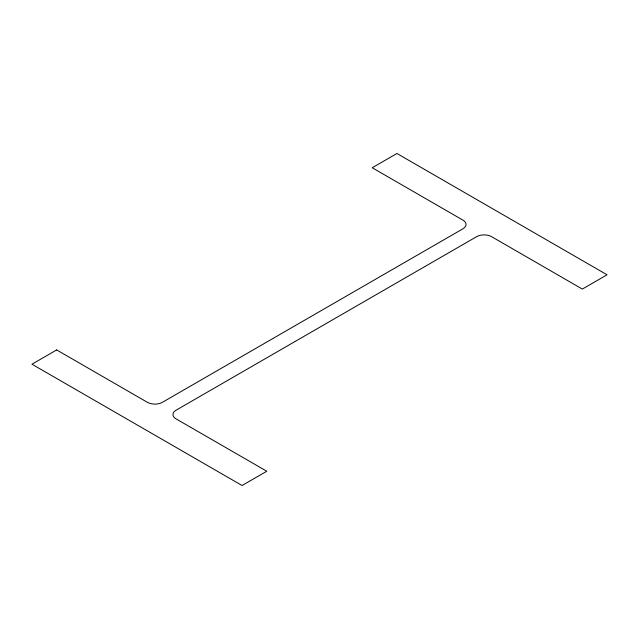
<?xml version="1.0" encoding="UTF-8"?>
<svg xmlns="http://www.w3.org/2000/svg" width="639" height="639" viewBox="0 0 639 639"><rect width="100%" height="100%" fill="white"/><g stroke="black" fill="none" stroke-linecap="round" stroke-linejoin="round"><path stroke-width="0.96" d="M56.671 349.932L31.95 364.206L242.061 485.512L266.782 471.247L176.052 418.864A10.591 6.118 0 0 1 176.052 410.214L476.614 236.678A10.591 6.118 0 0 1 491.599 236.678L582.329 289.068L607.05 274.794L396.939 153.488L372.217 167.753L462.948 220.136A10.591 6.118 0 0 1 462.948 228.786L162.386 402.322A10.591 6.118 0 0 1 147.401 402.322L56.671 349.932"/></g></svg>
